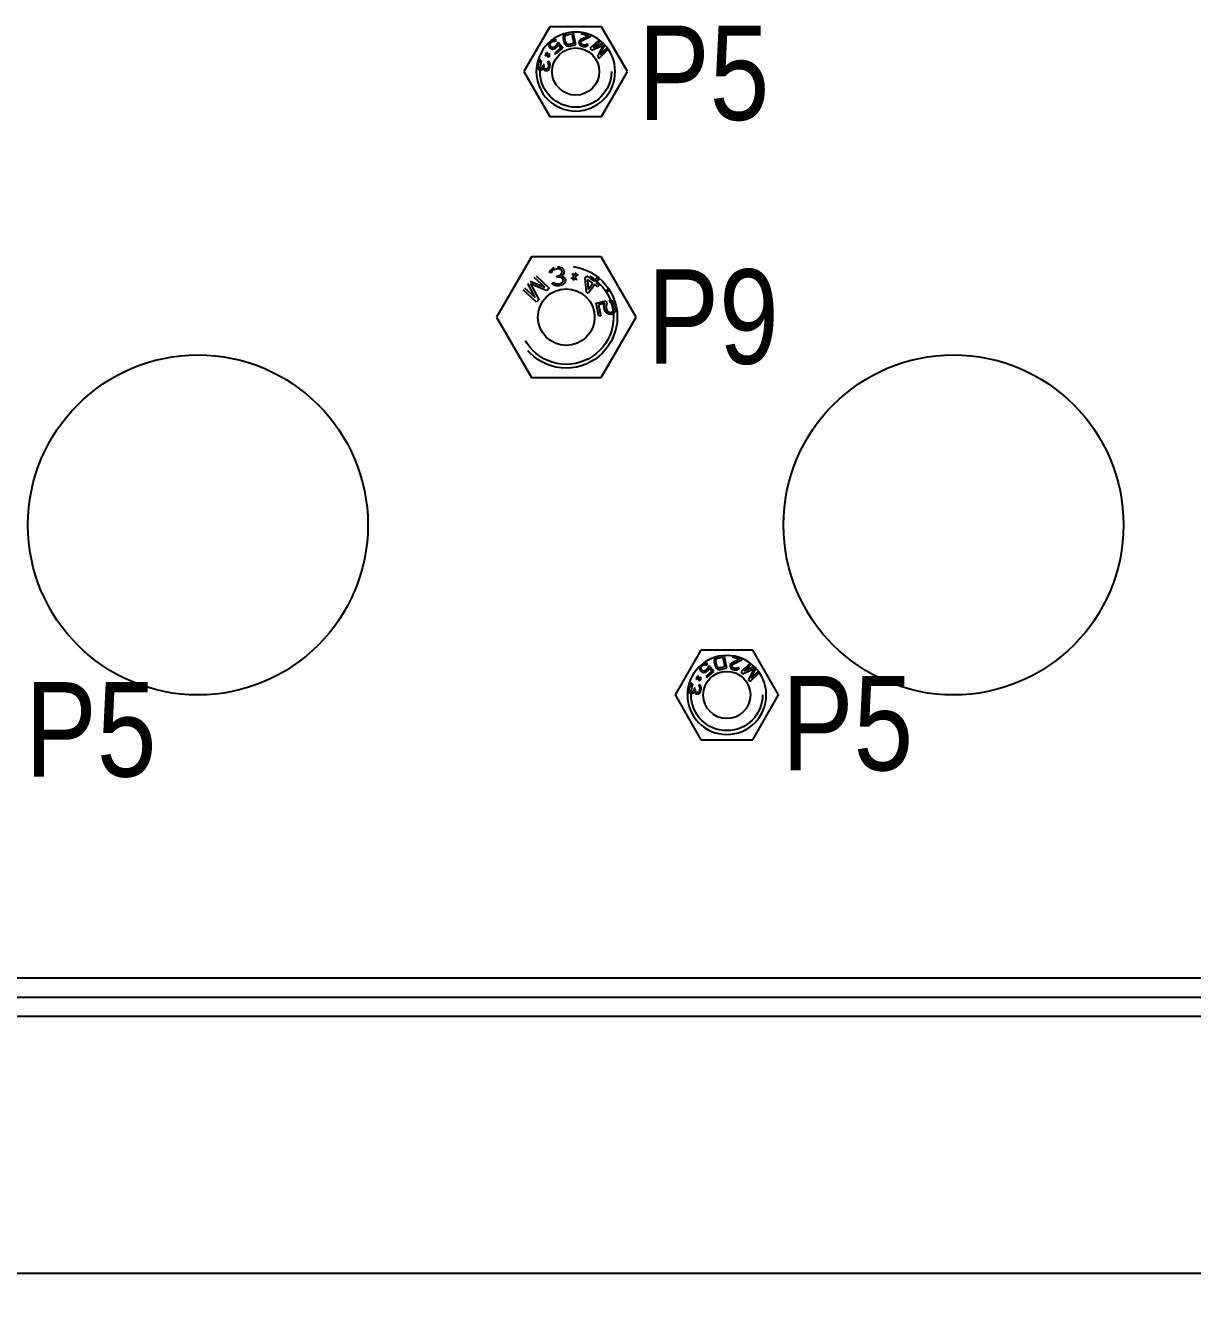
# Model space of a CAD drawing. Header units: millimetres. Extents: x 0 to 1189, y 0 to 841.
# Drawn here: x 220.3 to 282.1, y 329.4 to 396.9 of the extents above; entities that cross this region are included whole.
import ezdxf

# ---------------------------------------------------------------- set-up
doc = ezdxf.new("R2010")
doc.units = ezdxf.units.MM
doc.header["$LTSCALE"] = 65.395
doc.linetypes.add('HIDDEN', pattern=[0.2, 0.1, -0.1])
doc.layers.get('0').update_dxf_attribs({"linetype": 'CONTINUOUS'})
doc.layers.add('02___PRT_ALL_AXES', color=7, linetype='CONTINUOUS')
doc.layers.add('DEFAULT_2', color=8, linetype='HIDDEN')
doc.styles.get("Standard").update_dxf_attribs({"font": 'txt', "width": 0.85})
doc.dimstyles.new('DIMSTYLE_1', dxfattribs={"dimtxt": 5, "dimasz": 3.5, "dimexe": 1.5, "dimexo": 1, "dimgap": 1.25, "dimtad": 1, "dimdsep": 46, "dimtxsty": 'STANDARD', "dimblk": '_FILLED', "dimblk1": '_FILLED', "dimblk2": '_FILLED', "dimcen": 0.09, "dimadec": 0, "dimazin": 0, "dimtp": 0.8, "dimtm": 0.8, "dimtfac": 1, "dimtofl": 0, "dimtmove": 0, "dimatfit": 3, "dimldrblk": '_FILLED', "dimfxl": 1, "dimtolj": 1, "dimarcsym": 0})

# ---------------------------------------------------------------- blocks, each defined once
blk = doc.blocks.new('_FILLED')
at = {"color": 0, "linetype": 'BYBLOCK'}
blk.add_solid([(0, 0), (-1, 0.214), (-1, -0.214)], dxfattribs=at)
blk = doc.blocks.new('*D0')
at = {"color": 2, "linetype": 'CONTINUOUS'}
for p, q in [((159.902, 345.466), (159.902, 329.36)), ((573.902, 345.466), (573.902, 329.36)), ((159.902, 330.86), (366.902, 330.86)), ((573.902, 330.86), (366.902, 330.86))]:
    blk.add_line(p, q, dxfattribs=at)
at = {"color": 2, "linetype": 'CONTINUOUS', "xscale": 3.5, "yscale": 3.5, "zscale": 3.5, "rotation": 180}
blk.add_blockref('_FILLED', (159.902, 330.86), dxfattribs=at)
at = {"color": 2, "linetype": 'CONTINUOUS', "xscale": 3.5, "yscale": 3.5, "zscale": 3.5}
blk.add_blockref('_FILLED', (573.902, 330.86), dxfattribs=at)
at = {"color": 2, "linetype": 'CONTINUOUS', "insert": (366.902, 337.11), "char_height": 5, "width": 17, "attachment_point": 2, "line_spacing_factor": 0.9}
blk.add_mtext('*414', dxfattribs=at)

msp = doc.modelspace()

# ---------------------------------------------------------------- linework, layer by layer
at = {"color": 7, "linetype": 'CONTINUOUS'}
for p, q in [((248.911, 396.498), (248.847, 396.47)), ((249.402, 395.887), (249.263, 396.552)), ((249.714, 396.533), (249.698, 396.477)), ((247.992, 395.993), (247.964, 395.912)), ((247.964, 395.912), (247.968, 395.839)), ((247.968, 395.839), (247.993, 395.763)), ((248.037, 396.049), (247.992, 395.993)), ((248.036, 395.894), (248.051, 395.945)), ((248.042, 395.841), (248.036, 395.894)), ((248.059, 395.797), (248.042, 395.841)), ((248.051, 395.945), (248.086, 395.994)), ((248.086, 395.994), (248.154, 396.049)), ((248.172, 396.142), (248.109, 396.108)), ((248.154, 396.049), (248.208, 396.075)), ((248.257, 396.154), (248.172, 396.142)), ((248.208, 396.075), (248.261, 396.08)), ((248.328, 396.135), (248.257, 396.154)), ((248.261, 396.08), (248.321, 396.052)), ((248.343, 395.82), (248.276, 395.764)), ((248.321, 396.052), (248.389, 396.108)), ((248.389, 396.108), (248.328, 396.135)), ((248.379, 395.868), (248.343, 395.82)), ((248.395, 395.94), (248.379, 395.868)), ((248.391, 395.762), (248.437, 395.82)), ((248.474, 396.005), (248.395, 395.94)), ((248.437, 395.82), (248.465, 395.901)), ((248.465, 395.901), (248.617, 395.717)), ((248.72, 395.706), (248.474, 396.005)), ((248.752, 396.359), (248.735, 396.295)), ((248.735, 396.295), (248.736, 396.219)), ((248.736, 396.219), (248.782, 396)), ((248.797, 396.429), (248.752, 396.359)), ((248.782, 396), (248.812, 395.93)), ((248.847, 396.47), (248.797, 396.429)), ((248.812, 395.93), (248.853, 395.878)), ((248.822, 396.237), (248.824, 396.298)), ((248.868, 396.018), (248.822, 396.237)), ((248.824, 396.298), (248.843, 396.348)), ((248.843, 396.348), (248.88, 396.386)), ((248.853, 395.878), (248.922, 395.832)), ((248.894, 395.963), (248.868, 396.018)), ((248.88, 396.386), (248.934, 396.412)), ((248.932, 395.925), (248.894, 395.963)), ((248.922, 395.832), (248.985, 395.814)), ((248.981, 395.905), (248.932, 395.925)), ((248.934, 396.412), (249.191, 396.466)), ((249.041, 395.902), (248.981, 395.905)), ((248.985, 395.814), (249.06, 395.815)), ((249.298, 395.956), (249.041, 395.902)), ((249.06, 395.815), (249.402, 395.887)), ((249.191, 396.466), (249.298, 395.956)), ((249.573, 396.033), (249.57, 395.972)), ((249.57, 395.972), (249.61, 395.898)), ((249.581, 396.062), (249.573, 396.033)), ((249.611, 396.115), (249.581, 396.062)), ((249.61, 395.898), (249.658, 395.854)), ((249.651, 396.15), (249.611, 396.115)), ((250.091, 396.366), (249.651, 396.15)), ((249.657, 396.009), (249.665, 396.038)), ((249.673, 395.958), (249.657, 396.009)), ((249.658, 395.854), (249.739, 395.816)), ((249.665, 396.038), (249.709, 396.087)), ((249.707, 395.918), (249.673, 395.958)), ((249.698, 396.477), (250.091, 396.366)), ((249.773, 395.883), (249.707, 395.918)), ((249.709, 396.087), (250.204, 396.334)), ((249.739, 395.816), (249.795, 395.8)), ((249.829, 395.868), (249.773, 395.883)), ((249.903, 395.862), (249.829, 395.868)), ((249.953, 395.879), (249.903, 395.862)), ((249.994, 395.914), (249.953, 395.879)), ((249.961, 395.799), (250.034, 395.841)), ((250.064, 395.894), (249.994, 395.914)), ((250.034, 395.841), (250.064, 395.894)), ((250.637, 396.153), (250.156, 395.686)), ((250.204, 396.334), (250.219, 396.39)), ((250.247, 395.591), (250.848, 395.87)), ((250.707, 396.099), (250.324, 395.727)), ((250.86, 395.964), (250.324, 395.727)), ((250.848, 395.87), (250.552, 395.278)), ((250.689, 395.35), (250.942, 395.879)), ((247.878, 395.35), (247.777, 395.325)), ((247.777, 395.325), (247.782, 395.305)), ((247.782, 395.305), (247.903, 395.335)), ((247.802, 395.428), (247.788, 395.403)), ((247.788, 395.403), (247.878, 395.35)), ((247.892, 395.376), (247.802, 395.428)), ((247.885, 395.481), (247.865, 395.476)), ((247.865, 395.476), (247.892, 395.376)), ((247.918, 395.361), (247.885, 395.481)), ((247.903, 395.335), (247.936, 395.215)), ((248.039, 395.391), (247.918, 395.361)), ((247.957, 395.22), (247.929, 395.32)), ((247.929, 395.32), (248.019, 395.268)), ((247.936, 395.215), (247.957, 395.22)), ((247.944, 395.346), (248.045, 395.371)), ((248.034, 395.293), (247.944, 395.346)), ((247.993, 395.763), (248.031, 395.717)), ((248.019, 395.268), (248.034, 395.293)), ((248.031, 395.717), (248.101, 395.678)), ((248.045, 395.371), (248.039, 395.391)), ((248.078, 395.774), (248.059, 395.797)), ((248.118, 395.749), (248.078, 395.774)), ((248.101, 395.678), (248.173, 395.66)), ((248.169, 395.733), (248.118, 395.749)), ((248.221, 395.738), (248.169, 395.733)), ((248.173, 395.66), (248.257, 395.671)), ((248.276, 395.764), (248.221, 395.738)), ((248.257, 395.671), (248.323, 395.706)), ((248.617, 395.717), (248.291, 395.448)), ((248.291, 395.448), (248.338, 395.39)), ((248.323, 395.706), (248.391, 395.762)), ((248.338, 395.39), (248.72, 395.706)), ((249.795, 395.8), (249.897, 395.786)), ((249.897, 395.786), (249.961, 395.799)), ((250.156, 395.686), (250.247, 395.591)), ((250.552, 395.278), (250.643, 395.183)), ((250.643, 395.183), (251.125, 395.65)), ((251.073, 395.722), (250.689, 395.35)), ((247.339, 394.798), (247.342, 394.741)), ((247.342, 394.741), (247.36, 394.678)), ((247.36, 394.678), (247.381, 394.63)), ((247.386, 394.971), (247.362, 394.919)), ((247.381, 394.63), (247.42, 394.593)), ((247.426, 395.022), (247.386, 394.971)), ((247.414, 394.802), (247.431, 394.888)), ((247.415, 394.727), (247.414, 394.802)), ((247.424, 394.696), (247.415, 394.727)), ((247.42, 394.593), (247.461, 394.57)), ((247.448, 394.662), (247.424, 394.696)), ((247.464, 395.06), (247.426, 395.022)), ((247.431, 394.888), (247.459, 394.957)), ((247.475, 394.642), (247.448, 394.662)), ((247.459, 394.957), (247.479, 394.982)), ((247.461, 394.57), (247.52, 394.559)), ((247.513, 395.08), (247.464, 395.06)), ((247.533, 394.631), (247.475, 394.642)), ((247.479, 394.982), (247.514, 395.005)), ((247.56, 395.086), (247.513, 395.08)), ((247.514, 395.005), (247.546, 395.014)), ((247.52, 394.559), (247.581, 394.562)), ((247.597, 394.648), (247.533, 394.631)), ((247.546, 395.014), (247.56, 395.086)), ((247.581, 394.562), (247.63, 394.582)), ((247.635, 394.685), (247.597, 394.648)), ((247.63, 394.582), (247.673, 394.648)), ((247.666, 394.769), (247.635, 394.685)), ((247.677, 394.826), (247.666, 394.769)), ((247.673, 394.648), (247.706, 394.583)), ((247.735, 394.815), (247.677, 394.826)), ((247.706, 394.583), (247.744, 394.546)), ((247.724, 394.757), (247.735, 394.815)), ((247.737, 394.666), (247.724, 394.757)), ((247.761, 394.632), (247.737, 394.666)), ((247.744, 394.546), (247.8, 394.52)), ((247.814, 394.592), (247.761, 394.632)), ((247.8, 394.52), (247.829, 394.515)), ((247.843, 394.586), (247.814, 394.592)), ((247.829, 394.515), (247.891, 394.518)), ((247.893, 394.606), (247.843, 394.586)), ((247.891, 394.518), (247.96, 394.564)), ((247.93, 394.644), (247.893, 394.606)), ((247.923, 395.002), (247.909, 394.93)), ((247.909, 394.93), (247.947, 394.893)), ((247.978, 394.976), (247.923, 395.002)), ((247.958, 394.713), (247.93, 394.644)), ((247.947, 394.893), (247.968, 394.844)), ((247.969, 394.77), (247.958, 394.713)), ((247.96, 394.564), (248, 394.616)), ((247.968, 394.844), (247.969, 394.77)), ((248.026, 394.908), (247.978, 394.976)), ((248, 394.616), (248.034, 394.713)), ((248.044, 394.845), (248.026, 394.908)), ((248.034, 394.713), (248.04, 394.742)), ((248.04, 394.742), (248.044, 394.845)), ((247.055, 384.666), (245.207, 381.466)), ((250.75, 384.666), (247.055, 384.666)), ((252.597, 381.466), (250.75, 384.666)), ((245.207, 381.466), (247.055, 378.266)), ((250.75, 378.266), (252.597, 381.466)), ((247.055, 378.266), (250.75, 378.266)), ((256.797, 363.429), (256.752, 363.359)), ((256.847, 363.47), (256.797, 363.429)), ((256.843, 363.348), (256.88, 363.386)), ((256.911, 363.498), (256.847, 363.47)), ((256.88, 363.386), (256.934, 363.412)), ((256.934, 363.412), (257.191, 363.466)), ((257.191, 363.466), (257.298, 362.956)), ((257.402, 362.887), (257.263, 363.552)), ((257.714, 363.533), (257.698, 363.477)), ((257.698, 363.477), (258.091, 363.366)), ((258.204, 363.334), (258.219, 363.39)), ((255.992, 362.993), (255.964, 362.912)), ((255.964, 362.912), (255.968, 362.839)), ((255.968, 362.839), (255.993, 362.763)), ((256.037, 363.049), (255.992, 362.993)), ((255.993, 362.763), (256.031, 362.717)), ((256.031, 362.717), (256.101, 362.678)), ((256.036, 362.894), (256.051, 362.945)), ((256.042, 362.841), (256.036, 362.894)), ((256.059, 362.797), (256.042, 362.841)), ((256.051, 362.945), (256.086, 362.994)), ((256.078, 362.774), (256.059, 362.797)), ((256.118, 362.749), (256.078, 362.774)), ((256.086, 362.994), (256.154, 363.049)), ((256.172, 363.142), (256.109, 363.108)), ((256.169, 362.733), (256.118, 362.749)), ((256.154, 363.049), (256.208, 363.075)), ((256.221, 362.738), (256.169, 362.733)), ((256.257, 363.154), (256.172, 363.142)), ((256.208, 363.075), (256.261, 363.08)), ((256.276, 362.764), (256.221, 362.738)), ((256.328, 363.135), (256.257, 363.154)), ((256.261, 363.08), (256.321, 363.052)), ((256.343, 362.82), (256.276, 362.764)), ((256.617, 362.717), (256.291, 362.448)), ((256.321, 363.052), (256.389, 363.108)), ((256.323, 362.706), (256.391, 362.762)), ((256.389, 363.108), (256.328, 363.135)), ((256.379, 362.868), (256.343, 362.82)), ((256.395, 362.94), (256.379, 362.868)), ((256.391, 362.762), (256.437, 362.82)), ((256.474, 363.005), (256.395, 362.94)), ((256.437, 362.82), (256.465, 362.901)), ((256.465, 362.901), (256.617, 362.717)), ((256.72, 362.706), (256.474, 363.005)), ((256.752, 363.359), (256.735, 363.295)), ((256.735, 363.295), (256.736, 363.219)), ((256.736, 363.219), (256.782, 363)), ((256.782, 363), (256.812, 362.93)), ((256.812, 362.93), (256.853, 362.878)), ((256.822, 363.237), (256.824, 363.298)), ((256.868, 363.018), (256.822, 363.237)), ((256.824, 363.298), (256.843, 363.348)), ((256.853, 362.878), (256.922, 362.832)), ((256.894, 362.963), (256.868, 363.018)), ((256.932, 362.925), (256.894, 362.963)), ((256.922, 362.832), (256.985, 362.814)), ((256.981, 362.905), (256.932, 362.925)), ((257.041, 362.902), (256.981, 362.905)), ((256.985, 362.814), (257.06, 362.815)), ((257.298, 362.956), (257.041, 362.902)), ((257.06, 362.815), (257.402, 362.887)), ((257.573, 363.033), (257.57, 362.972)), ((257.57, 362.972), (257.61, 362.898)), ((257.581, 363.062), (257.573, 363.033)), ((257.611, 363.115), (257.581, 363.062)), ((257.61, 362.898), (257.658, 362.854)), ((257.651, 363.15), (257.611, 363.115)), ((258.091, 363.366), (257.651, 363.15)), ((257.657, 363.009), (257.665, 363.038)), ((257.673, 362.958), (257.657, 363.009)), ((257.658, 362.854), (257.739, 362.816)), ((257.665, 363.038), (257.709, 363.087)), ((257.707, 362.918), (257.673, 362.958)), ((257.773, 362.883), (257.707, 362.918)), ((257.709, 363.087), (258.204, 363.334)), ((257.739, 362.816), (257.795, 362.8)), ((257.829, 362.868), (257.773, 362.883)), ((257.795, 362.8), (257.897, 362.786)), ((257.903, 362.862), (257.829, 362.868)), ((257.897, 362.786), (257.961, 362.799)), ((257.953, 362.879), (257.903, 362.862)), ((257.994, 362.914), (257.953, 362.879)), ((257.961, 362.799), (258.034, 362.841)), ((258.064, 362.894), (257.994, 362.914)), ((258.034, 362.841), (258.064, 362.894)), ((258.637, 363.153), (258.156, 362.686)), ((258.247, 362.591), (258.848, 362.87)), ((258.707, 363.099), (258.324, 362.727)), ((258.86, 362.964), (258.324, 362.727)), ((258.848, 362.87), (258.552, 362.278)), ((258.689, 362.35), (258.942, 362.879)), ((259.073, 362.722), (258.689, 362.35)), ((255.464, 362.06), (255.426, 362.022)), ((255.513, 362.08), (255.464, 362.06)), ((255.56, 362.086), (255.513, 362.08)), ((255.546, 362.014), (255.56, 362.086)), ((255.878, 362.35), (255.777, 362.325)), ((255.777, 362.325), (255.782, 362.305)), ((255.782, 362.305), (255.903, 362.335)), ((255.802, 362.428), (255.788, 362.403)), ((255.788, 362.403), (255.878, 362.35)), ((255.892, 362.376), (255.802, 362.428)), ((255.885, 362.481), (255.865, 362.476)), ((255.865, 362.476), (255.892, 362.376)), ((255.918, 362.361), (255.885, 362.481)), ((255.903, 362.335), (255.936, 362.215)), ((256.039, 362.391), (255.918, 362.361)), ((255.929, 362.32), (256.019, 362.268)), ((255.957, 362.22), (255.929, 362.32)), ((255.936, 362.215), (255.957, 362.22)), ((255.944, 362.346), (256.045, 362.371)), ((256.034, 362.293), (255.944, 362.346)), ((256.019, 362.268), (256.034, 362.293)), ((256.045, 362.371), (256.039, 362.391)), ((256.101, 362.678), (256.173, 362.66)), ((256.173, 362.66), (256.257, 362.671)), ((256.257, 362.671), (256.323, 362.706)), ((256.291, 362.448), (256.338, 362.39)), ((256.338, 362.39), (256.72, 362.706)), ((258.156, 362.686), (258.247, 362.591)), ((258.552, 362.278), (258.643, 362.183)), ((258.643, 362.183), (259.125, 362.65)), ((255.339, 361.798), (255.342, 361.741)), ((255.342, 361.741), (255.36, 361.678)), ((255.36, 361.678), (255.381, 361.63)), ((255.386, 361.971), (255.362, 361.919)), ((255.381, 361.63), (255.42, 361.593)), ((255.426, 362.022), (255.386, 361.971)), ((255.414, 361.802), (255.431, 361.888)), ((255.415, 361.727), (255.414, 361.802)), ((255.424, 361.696), (255.415, 361.727)), ((255.42, 361.593), (255.461, 361.57)), ((255.448, 361.662), (255.424, 361.696)), ((255.431, 361.888), (255.459, 361.957)), ((255.475, 361.642), (255.448, 361.662)), ((255.459, 361.957), (255.479, 361.982)), ((255.461, 361.57), (255.52, 361.559)), ((255.533, 361.631), (255.475, 361.642)), ((255.479, 361.982), (255.514, 362.005)), ((255.514, 362.005), (255.546, 362.014)), ((255.52, 361.559), (255.581, 361.562)), ((255.597, 361.648), (255.533, 361.631)), ((255.581, 361.562), (255.63, 361.582)), ((255.635, 361.685), (255.597, 361.648)), ((255.63, 361.582), (255.673, 361.648)), ((255.666, 361.769), (255.635, 361.685)), ((255.677, 361.826), (255.666, 361.769)), ((255.673, 361.648), (255.706, 361.583)), ((255.735, 361.815), (255.677, 361.826)), ((255.706, 361.583), (255.744, 361.546)), ((255.724, 361.757), (255.735, 361.815)), ((255.737, 361.666), (255.724, 361.757)), ((255.761, 361.632), (255.737, 361.666)), ((255.744, 361.546), (255.8, 361.52)), ((255.814, 361.592), (255.761, 361.632)), ((255.8, 361.52), (255.829, 361.515)), ((255.843, 361.586), (255.814, 361.592)), ((255.829, 361.515), (255.891, 361.518)), ((255.893, 361.606), (255.843, 361.586)), ((255.891, 361.518), (255.96, 361.564)), ((255.93, 361.644), (255.893, 361.606)), ((255.923, 362.002), (255.909, 361.93)), ((255.909, 361.93), (255.947, 361.893)), ((255.978, 361.976), (255.923, 362.002)), ((255.958, 361.713), (255.93, 361.644)), ((255.947, 361.893), (255.968, 361.844)), ((255.969, 361.77), (255.958, 361.713)), ((255.96, 361.564), (256, 361.616)), ((255.968, 361.844), (255.969, 361.77)), ((256.026, 361.908), (255.978, 361.976)), ((256, 361.616), (256.034, 361.713)), ((256.044, 361.845), (256.026, 361.908)), ((256.034, 361.713), (256.04, 361.742)), ((256.04, 361.742), (256.044, 361.845)), ((284.902, 346.466), (174.402, 346.466)), ((159.902, 345.466), (573.902, 345.466))]:
    msp.add_line(p, q, dxfattribs=at)
at = {"color": 3, "linetype": 'CONTINUOUS'}
msp.add_line((160.902, 344.466), (572.902, 344.466), dxfattribs=at)
at = {"color": 7, "linetype": 'CONTINUOUS'}
for centre, radius in [((249.402, 394.466), 1.25), ((248.902, 381.466), 1.5), ((229.402, 370.466), 9), ((269.402, 370.466), 9), ((257.402, 361.466), 1.25)]:
    msp.add_circle(centre, radius, dxfattribs=at)
for centre in [(249.402, 394.466), (257.402, 361.466)]:
    msp.add_arc(centre, 2.09, 0, 180, dxfattribs=at)
at = {"layer": '02___PRT_ALL_AXES', "color": 7, "linetype": 'CONTINUOUS'}
for centre, radius in [((249.402, 394.466), 1.25), ((248.902, 381.466), 1.5), ((257.402, 361.466), 1.25)]:
    msp.add_circle(centre, radius, dxfattribs=at)
for centre in [(249.402, 394.466), (257.402, 361.466)]:
    msp.add_arc(centre, 2.09, 180, 360, dxfattribs=at)
at = {"layer": 'DEFAULT_2', "color": 8, "linetype": 'HIDDEN'}
for p, q in [((248.031, 396.841), (246.66, 394.466)), ((250.773, 396.841), (248.031, 396.841)), ((252.145, 394.466), (250.773, 396.841)), ((246.66, 394.466), (248.031, 392.091)), ((250.773, 392.091), (252.145, 394.466)), ((248.031, 392.091), (250.773, 392.091)), ((248.03, 383.803), (248.038, 383.87)), ((248.132, 383.825), (248.03, 383.803)), ((248.038, 383.87), (248.065, 383.941)), ((248.065, 383.941), (248.118, 383.996)), ((248.118, 383.996), (248.191, 384.054)), ((248.144, 383.871), (248.132, 383.825)), ((248.176, 383.921), (248.144, 383.871)), ((248.212, 383.95), (248.176, 383.921)), ((248.191, 384.054), (248.263, 384.09)), ((248.31, 383.992), (248.212, 383.95)), ((248.432, 384.018), (248.31, 383.992)), ((248.405, 383.643), (248.486, 383.66)), ((248.539, 384.018), (248.432, 384.018)), ((248.437, 384.126), (248.517, 384.123)), ((248.486, 383.66), (248.604, 383.706)), ((248.517, 384.123), (248.607, 384.098)), ((248.584, 384.006), (248.539, 384.018)), ((248.633, 383.973), (248.584, 384.006)), ((248.604, 383.706), (248.657, 383.76)), ((248.607, 384.098), (248.677, 384.069)), ((248.662, 383.936), (248.633, 383.973)), ((248.657, 383.76), (248.68, 383.852)), ((248.751, 383.715), (248.658, 383.652)), ((248.658, 383.652), (248.753, 383.607)), ((248.68, 383.852), (248.662, 383.936)), ((248.677, 384.069), (248.731, 384.015)), ((248.731, 384.015), (248.764, 383.957)), ((248.779, 383.786), (248.751, 383.715)), ((248.764, 383.957), (248.782, 383.874)), ((248.782, 383.874), (248.779, 383.786)), ((249.224, 383.767), (249.249, 383.784)), ((249.319, 383.616), (249.224, 383.767)), ((249.249, 383.784), (249.328, 383.658)), ((249.328, 383.658), (249.36, 383.803)), ((249.36, 383.803), (249.4, 383.795)), ((249.509, 383.706), (249.36, 383.607)), ((249.4, 383.795), (249.369, 383.649)), ((249.369, 383.649), (249.493, 383.731)), ((249.493, 383.731), (249.509, 383.706)), ((249.9, 383.553), (249.975, 383.656)), ((249.975, 383.656), (250.379, 383.362)), ((246.693, 383.019), (247.249, 382.499)), ((247.249, 382.499), (246.874, 383.248)), ((246.988, 383.371), (247.761, 383.047)), ((247.008, 383.238), (247.447, 382.399)), ((247.874, 382.856), (247.008, 383.238)), ((247.761, 383.047), (247.205, 383.567)), ((247.306, 383.644), (248.002, 382.993)), ((248.002, 382.993), (247.874, 382.856)), ((248.16, 383.287), (248.262, 383.308)), ((248.197, 383.208), (248.16, 383.287)), ((248.296, 383.142), (248.197, 383.208)), ((248.262, 383.308), (248.315, 383.254)), ((248.387, 383.117), (248.296, 383.142)), ((248.315, 383.254), (248.385, 383.225)), ((248.385, 383.225), (248.492, 383.226)), ((248.534, 383.126), (248.387, 383.117)), ((248.422, 383.559), (248.405, 383.643)), ((248.504, 383.576), (248.422, 383.559)), ((248.492, 383.226), (248.573, 383.243)), ((248.635, 383.56), (248.504, 383.576)), ((248.575, 383.135), (248.534, 383.126)), ((248.573, 383.243), (248.671, 383.285)), ((248.713, 383.185), (248.575, 383.135)), ((248.684, 383.527), (248.635, 383.56)), ((248.671, 383.285), (248.723, 383.34)), ((248.742, 383.452), (248.684, 383.527)), ((248.786, 383.244), (248.713, 383.185)), ((248.723, 383.34), (248.751, 383.411)), ((248.751, 383.411), (248.742, 383.452)), ((248.753, 383.607), (248.806, 383.553)), ((248.85, 383.344), (248.786, 383.244)), ((248.806, 383.553), (248.844, 383.474)), ((248.844, 383.474), (248.853, 383.432)), ((248.853, 383.432), (248.85, 383.344)), ((249.17, 383.518), (249.319, 383.616)), ((249.186, 383.492), (249.17, 383.518)), ((249.311, 383.574), (249.186, 383.492)), ((249.279, 383.429), (249.311, 383.574)), ((249.32, 383.42), (249.279, 383.429)), ((249.351, 383.566), (249.32, 383.42)), ((249.431, 383.44), (249.351, 383.566)), ((249.36, 383.607), (249.456, 383.456)), ((249.456, 383.456), (249.431, 383.44)), ((249.967, 382.794), (249.9, 383.553)), ((250.304, 383.259), (250.018, 383.467)), ((250.018, 383.467), (250.067, 382.932)), ((250.067, 382.932), (250.304, 383.259)), ((250.406, 383.186), (250.069, 382.721)), ((250.379, 383.362), (250.553, 383.603)), ((250.574, 383.063), (250.406, 383.186)), ((250.651, 383.524), (250.481, 383.289)), ((250.481, 383.289), (250.649, 383.167)), ((250.649, 383.167), (250.574, 383.063)), ((247.319, 382.262), (246.623, 382.913)), ((247.447, 382.399), (247.319, 382.262)), ((250.069, 382.721), (249.967, 382.794)), ((250.479, 382.204), (251.019, 382.325)), ((251.019, 382.325), (251.051, 382.183)), ((251.058, 382.91), (251.147, 382.967)), ((251.114, 382.822), (251.058, 382.91)), ((251.203, 382.879), (251.114, 382.822)), ((251.233, 382.245), (251.206, 382.367)), ((251.206, 382.367), (251.298, 382.345)), ((251.298, 382.345), (251.394, 382.303)), ((251.394, 382.303), (251.48, 382.215)), ((250.634, 381.513), (250.479, 382.204)), ((250.938, 382.2), (250.606, 382.126)), ((250.606, 382.126), (250.738, 381.536)), ((250.898, 382.085), (250.938, 382.2)), ((250.9, 381.978), (250.898, 382.085)), ((250.928, 381.857), (250.9, 381.978)), ((250.971, 381.76), (250.928, 381.857)), ((251.056, 381.672), (250.971, 381.76)), ((251.007, 382.088), (251.004, 382.002)), ((251.004, 382.002), (251.031, 381.88)), ((251.051, 382.183), (251.007, 382.088)), ((251.031, 381.88), (251.07, 381.803)), ((251.153, 381.629), (251.056, 381.672)), ((251.07, 381.803), (251.126, 381.751)), ((251.126, 381.751), (251.197, 381.725)), ((251.266, 381.612), (251.153, 381.629)), ((251.197, 381.725), (251.264, 381.718)), ((251.325, 382.223), (251.233, 382.245)), ((251.264, 381.718), (251.305, 381.728)), ((251.349, 381.631), (251.266, 381.612)), ((251.305, 381.728), (251.363, 381.762)), ((251.38, 382.172), (251.325, 382.223)), ((251.444, 381.695), (251.349, 381.631)), ((251.363, 381.762), (251.416, 381.817)), ((251.419, 382.095), (251.38, 382.172)), ((251.416, 381.817), (251.444, 381.887)), ((251.447, 381.973), (251.419, 382.095)), ((251.444, 381.887), (251.447, 381.973)), ((251.513, 381.774), (251.444, 381.695)), ((251.48, 382.215), (251.521, 382.122)), ((251.552, 381.89), (251.513, 381.774)), ((251.551, 381.992), (251.552, 381.89)), ((250.738, 381.536), (250.634, 381.513)), ((256.031, 363.841), (254.66, 361.466)), ((258.773, 363.841), (256.031, 363.841)), ((260.145, 361.466), (258.773, 363.841)), ((254.66, 361.466), (256.031, 359.091)), ((258.773, 359.091), (260.145, 361.466)), ((256.031, 359.091), (258.773, 359.091))]:
    msp.add_line(p, q, dxfattribs=at)
for centre, radius in [((249.402, 394.466), 1.89), ((248.902, 381.466), 2.7), ((248.902, 381.466), 2.5), ((257.402, 361.466), 1.89)]:
    msp.add_circle(centre, radius, dxfattribs=at)

# ---------------------------------------------------------------- texts
at = {"color": 2, "linetype": 'CONTINUOUS', "char_height": 5, "width": 8.5, "attachment_point": 1, "line_spacing_factor": 0.9}
for s, insert in [('P5', (252.703, 396.903)), ('P9', (253.201, 383.995)), ('P5', (220.257, 362.146)), ('P5', (260.319, 362.478))]:
    msp.add_mtext(s, dxfattribs=dict(at, insert=insert))

# ---------------------------------------------------------------- dimensions: what is measured, and where the dimension line sits
at = {"color": 2, "linetype": 'CONTINUOUS'}
dim = msp.add_linear_dim(base=(159.902, 330.86), p1=(573.902, 346.466), p2=(159.902, 346.466), angle=180, text='*<>', dimstyle='DIMSTYLE_1', dxfattribs=at)
dim.commit()
dim.dimension.update_dxf_attribs({"geometry": '*D0', "text_midpoint": (366.902, 330.86), "dimtype": 160})

doc.saveas('drawing.dxf')
